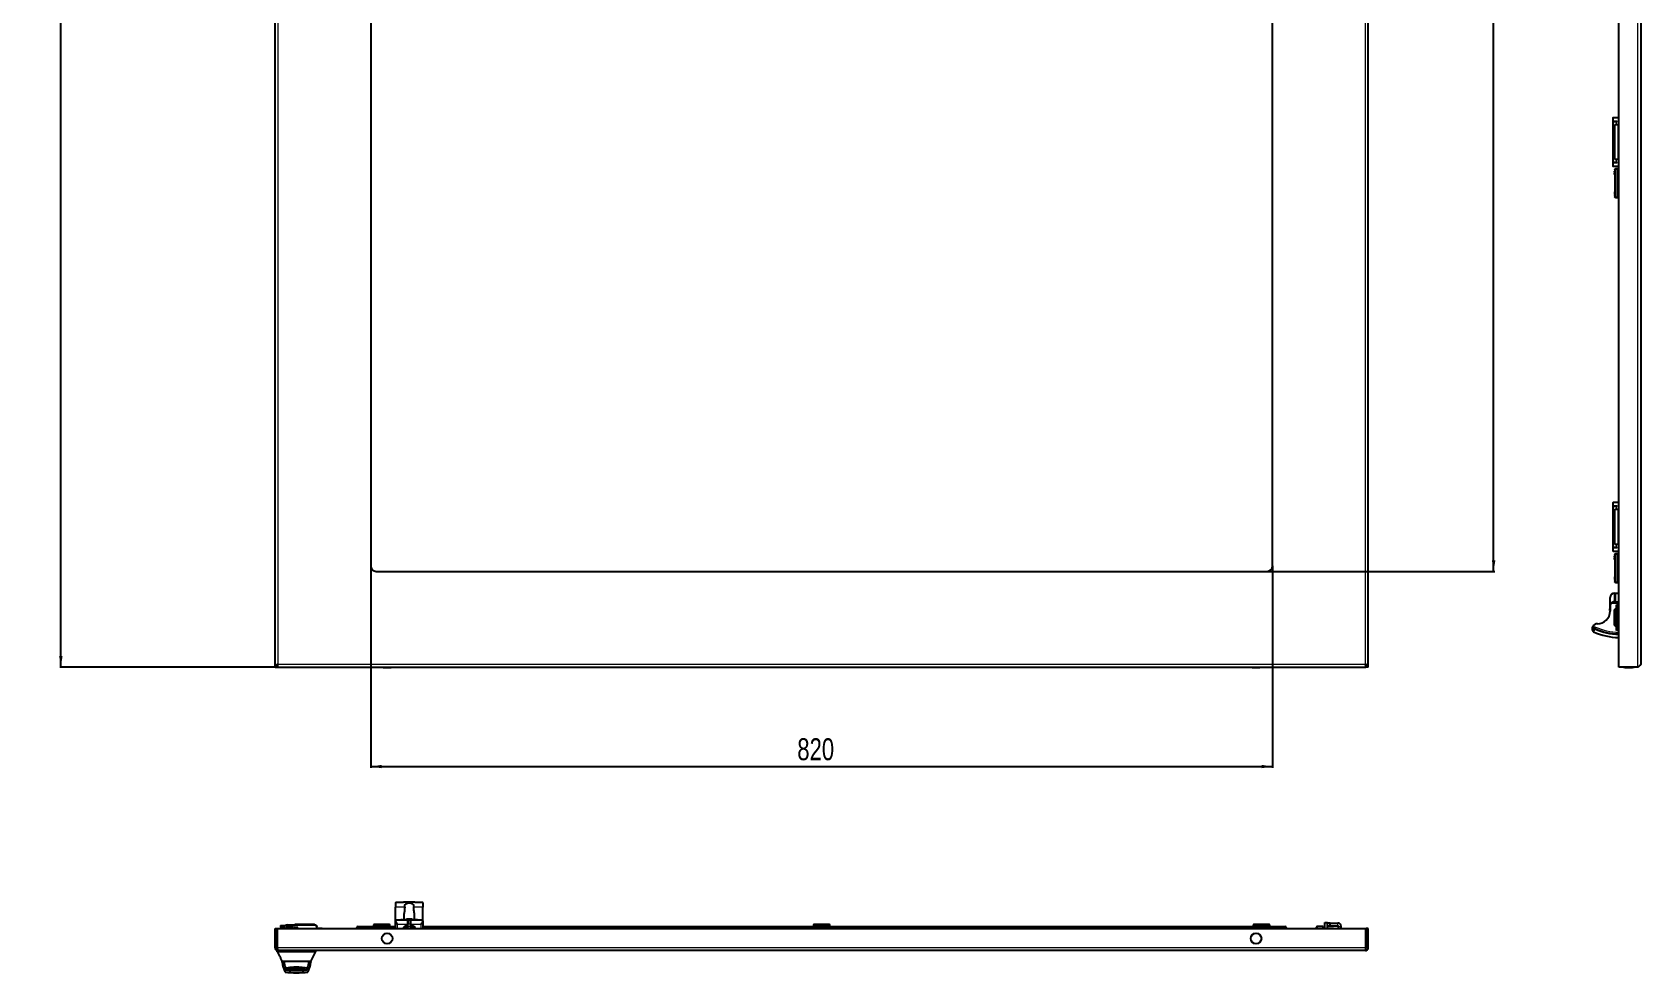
# Model space of a CAD drawing. Header units: millimetres. Extents: x -945 to 2005, y -832 to 978.
# Drawn here: x -945 to 517, y -832 to 24 of the extents above; entities that cross this region are included whole.
import ezdxf

# ---------------------------------------------------------------- set-up
doc = ezdxf.new("R2010")
doc.units = ezdxf.units.MM
doc.layers.add('FORMAT', color=7, linetype='Continuous')
doc.styles.add('SLDTEXTSTYLE0', font='TXT', dxfattribs={"width": 0.75})
doc.dimstyles.new('SLDDIMSTYLE0', dxfattribs={"dimtxt": 20, "dimasz": 10, "dimexe": 0, "dimexo": 0.0625, "dimgap": 5, "dimtad": 2, "dimdec": 1, "dimrnd": 1e-09, "dimzin": 12, "dimdsep": 46, "dimtxsty": 'SLDTEXTSTYLE0', "dimsah": 1, "dimcen": 0.09, "dimadec": 0, "dimazin": 3, "dimtfac": 1, "dimtofl": 0, "dimtmove": 0, "dimatfit": 3, "dimfxl": 0, "dimfrac": 2, "dimtolj": 1, "dimtzin": 12, "dimarcsym": 0})

# ---------------------------------------------------------------- blocks, each defined once
blk = doc.blocks.new('_D_1')
at = {"layer": 'FORMAT'}
for p, q in [((-724.6, 801.5), (-920.3, 801.5)), ((-919.3, -553.5), (-919.3, 801.5)), ((-724.6, -553.5), (-920.3, -553.5))]:
    blk.add_line(p, q, dxfattribs=at)
for points in [[(-919.3, 801.5), (-920.9, 791.5), (-917.8, 791.5)], [(-919.3, -553.5), (-917.8, -543.5), (-920.9, -543.5)]]:
    blk.add_solid(points, dxfattribs=at)
at = {"layer": 'FORMAT', "insert": (-945.1, 94.5), "char_height": 20, "attachment_point": 1, "rotation": 90, "style": 'SLDTEXTSTYLE0'}
blk.add_mtext('1355', dxfattribs=at)
blk = doc.blocks.new('_D_2')
at = {"layer": 'FORMAT'}
for p, q in [((-637.6, -461.5), (-637.6, -645)), ((182.4, -461.5), (182.4, -645)), ((-637.6, -644), (182.4, -644))]:
    blk.add_line(p, q, dxfattribs=at)
for points in [[(-637.6, -644), (-627.6, -645.5), (-627.6, -642.4)], [(182.4, -644), (172.4, -642.4), (172.4, -645.5)]]:
    blk.add_solid(points, dxfattribs=at)
at = {"layer": 'FORMAT', "insert": (-249.7, -618.2), "char_height": 20, "attachment_point": 1, "style": 'SLDTEXTSTYLE0'}
blk.add_mtext('820', dxfattribs=at)
blk = doc.blocks.new('_D_3')
at = {"layer": 'FORMAT'}
for p, q in [((177.4, 714.5), (384.4, 714.5)), ((383.4, -466.5), (383.4, 714.5)), ((177.4, -466.5), (384.4, -466.5))]:
    blk.add_line(p, q, dxfattribs=at)
for points in [[(383.4, 714.5), (381.9, 704.5), (385, 704.5)], [(383.4, -466.5), (385, -456.5), (381.9, -456.5)]]:
    blk.add_solid(points, dxfattribs=at)
at = {"layer": 'FORMAT', "insert": (357.6, 94.5), "char_height": 20, "attachment_point": 1, "rotation": 90, "style": 'SLDTEXTSTYLE0'}
blk.add_mtext('1181', dxfattribs=at)

msp = doc.modelspace()

# ---------------------------------------------------------------- linework, layer by layer
at = {"color": 7, "linetype": 'Continuous', "lineweight": 25}
for p, q in [((-724.58, -553.47), (-724.58, 801.53)), ((269.42, -553.47), (269.42, 801.53)), ((497.27, -553.47), (497.27, 801.53)), ((-637.58, 709.53), (-637.58, -461.47)), ((182.42, -461.47), (182.42, 709.53)), ((517.27, 45.03), (517.27, -550.87)), ((491.72, -54.47), (491.72, -56.47)), ((497.27, -53.97), (492.22, -53.97)), ((492.22, -56.97), (495.72, -56.97)), ((492.22, -56.97), (492.22, -57.27)), ((492.22, -94.67), (492.22, -57.27)), ((492.22, -57.27), (495.22, -57.27)), ((494.72, -56.97), (494.72, -57.27)), ((495.22, -57.27), (495.72, -57.27)), ((495.72, -57.27), (495.72, -56.97)), ((493.77, -59.97), (496.77, -59.97)), ((493.77, -91.97), (493.77, -59.97)), ((497.27, -59.97), (496.77, -59.97)), ((491.72, -95.47), (491.72, -97.47)), ((495.22, -94.67), (492.22, -94.67)), ((492.22, -94.67), (492.22, -94.97)), ((495.72, -94.97), (492.22, -94.97)), ((492.22, -97.97), (497.27, -97.97)), ((493.67, -100.97), (493.67, -125.97)), ((496.77, -91.97), (493.77, -91.97)), ((494.72, -94.67), (494.72, -94.97)), ((495.72, -94.67), (495.22, -94.67)), ((497.27, -100.47), (495.67, -100.47)), ((495.72, -94.97), (495.72, -94.67)), ((496.77, -91.97), (497.27, -91.97)), ((495.67, -126.47), (497.27, -126.47)), ((491.72, -404.47), (491.72, -406.47)), ((497.27, -403.97), (492.22, -403.97)), ((492.22, -406.97), (495.72, -406.97)), ((492.22, -406.97), (492.22, -407.27)), ((492.22, -444.67), (492.22, -407.27)), ((492.22, -407.27), (495.22, -407.27)), ((494.72, -406.97), (494.72, -407.27)), ((495.22, -407.27), (495.72, -407.27)), ((495.72, -407.27), (495.72, -406.97)), ((493.77, -409.97), (496.77, -409.97)), ((493.77, -441.97), (493.77, -409.97)), ((497.27, -409.97), (496.77, -409.97)), ((491.72, -445.47), (491.72, -447.47)), ((495.22, -444.67), (492.22, -444.67)), ((492.22, -444.67), (492.22, -444.97)), ((495.72, -444.97), (492.22, -444.97)), ((492.22, -447.97), (497.27, -447.97)), ((493.67, -450.97), (493.67, -475.97)), ((496.77, -441.97), (493.77, -441.97)), ((494.72, -444.67), (494.72, -444.97)), ((495.72, -444.67), (495.22, -444.67)), ((497.27, -450.47), (495.67, -450.47)), ((495.72, -444.97), (495.72, -444.67)), ((496.77, -441.97), (497.27, -441.97)), ((-632.58, -466.47), (177.42, -466.47)), ((495.67, -476.47), (497.27, -476.47)), ((489.27, -496.26), (489.27, -490.32)), ((489.27, -496.25), (489.27, -490.32)), ((489.27, -498.32), (489.27, -496.26)), ((493.27, -486.32), (493.27, -486.32)), ((493.27, -486.32), (493.3, -486.32)), ((493.27, -494.32), (497.27, -494.32)), ((493.3, -486.32), (494.26, -486.32)), ((494.26, -486.32), (497.27, -486.32)), ((495.27, -496.82), (497.27, -496.82)), ((495.27, -499.47), (495.27, -496.82)), ((489.16, -500.47), (489.17, -500.47)), ((489.17, -498.65), (489.27, -498.65)), ((489.17, -498.78), (489.27, -498.78)), ((489.17, -498.78), (489.17, -500.33)), ((489.17, -500.33), (489.27, -500.33)), ((489.17, -500.47), (489.27, -500.47)), ((489.17, -500.54), (489.27, -500.54)), ((489.17, -500.67), (489.27, -500.67)), ((489.17, -501.67), (489.17, -500.67)), ((489.17, -501.67), (489.27, -501.67)), ((489.17, -502.17), (489.17, -501.67)), ((489.17, -502.17), (489.27, -502.17)), ((489.27, -498.32), (489.27, -502.57)), ((493.77, -500.97), (493.27, -501.47)), ((493.27, -515.47), (493.27, -501.47)), ((495.27, -500.97), (493.77, -500.97)), ((493.77, -500.97), (493.77, -515.97)), ((495.27, -517.47), (495.27, -499.47)), ((496.27, -498.47), (497.27, -498.47)), ((475.54, -518.5), (473.38, -517.6)), ((493.27, -515.47), (493.77, -515.97)), ((493.77, -515.97), (495.27, -515.97)), ((495.27, -520.12), (495.27, -517.47)), ((497.27, -520.12), (495.27, -520.12)), ((497.27, -518.47), (496.27, -518.47)), ((-724.58, -553.47), (-722.58, -553.47)), ((-722.28, -553.47), (-722.28, -551.47)), ((-722.28, -553.47), (267.12, -553.47)), ((267.12, -551.47), (267.12, -553.47)), ((269.42, -553.47), (267.42, -553.47)), ((514.67, -553.47), (497.27, -553.47)), ((-615.08, -768.03), (-615.08, -771.86)), ((-615.08, -783.36), (-615.08, -771.86)), ((-608.06, -767.47), (-613.58, -767.47)), ((-607.17, -767.42), (-607.69, -767.42)), ((-597.98, -767.36), (-607.17, -767.36)), ((-597.46, -767.42), (-597.98, -767.41)), ((-591.58, -767.47), (-597.1, -767.47)), ((-590.08, -768.03), (-590.08, -771.86)), ((-590.08, -783.36), (-590.08, -771.86)), ((-719.58, -788.46), (-717.58, -788.46)), ((-719.58, -788.46), (-719.58, -789.36)), ((-717.58, -789.76), (-719.18, -789.76)), ((-718.99, -791.36), (-719.08, -789.76)), ((-717.58, -788.46), (-715.38, -788.46)), ((-716.37, -789.76), (-717.58, -789.76)), ((-713.58, -787.86), (-707.08, -787.86)), ((-708.58, -789.76), (-708.58, -791.26)), ((-688.58, -787.76), (-706.58, -787.76)), ((-686.58, -791.36), (-686.58, -789.76)), ((-649.08, -789.36), (-645.08, -789.36)), ((-645.08, -789.36), (-615.08, -789.36)), ((-645.08, -789.36), (-645.08, -790.36)), ((-634.58, -787.36), (-635.08, -787.86)), ((-635.08, -787.86), (-635.08, -789.36)), ((-620.08, -787.86), (-635.08, -787.86)), ((-634.58, -787.36), (-620.58, -787.36)), ((-620.08, -787.86), (-620.58, -787.36)), ((-620.08, -789.36), (-620.08, -787.86)), ((-615.08, -784.24), (-615.08, -783.36)), ((-615.08, -783.36), (-601.58, -783.36)), ((-615.08, -791.36), (-615.08, -784.24)), ((-610.2, -783.26), (-610.2, -783.36)), ((-610.06, -783.26), (-610.06, -783.36)), ((-609.94, -783.26), (-609.94, -783.36)), ((-609.13, -783.26), (-609.94, -783.26)), ((-609.13, -783.26), (-609.13, -783.36)), ((-608.98, -783.26), (-608.98, -783.36)), ((-608.86, -783.26), (-608.86, -783.36)), ((-608.52, -783.26), (-608.52, -783.36)), ((-608.34, -783.26), (-608.34, -783.36)), ((-607.81, -783.26), (-607.81, -783.36)), ((-607.43, -779.15), (-607.43, -781.74)), ((-607.33, -783.26), (-607.33, -783.36)), ((-607.16, -783.26), (-607.16, -783.36)), ((-606.7, -783.26), (-606.7, -783.36)), ((-606.56, -783.26), (-606.56, -783.36)), ((-606.44, -783.26), (-606.44, -783.36)), ((-606.13, -783.26), (-606.13, -783.36)), ((-604.85, -783.26), (-605.97, -783.26)), ((-604.85, -783.26), (-604.85, -783.36)), ((-604.71, -783.26), (-604.71, -783.36)), ((-604.52, -783.26), (-604.52, -783.36)), ((-604.51, -783.26), (-604.51, -783.36)), ((-603.92, -783.26), (-604.51, -783.26)), ((-603.92, -783.26), (-603.92, -783.36)), ((-603.65, -783.04), (-603.68, -782.81)), ((-603.61, -783.04), (-603.64, -782.74)), ((-603.62, -782.9), (-603.62, -782.81)), ((-603.02, -783.26), (-603.59, -783.26)), ((-603.58, -783.36), (-601.58, -783.36)), ((-603.58, -787.36), (-603.58, -783.36)), ((-603.58, -787.36), (-603.58, -787.4)), ((-603.02, -783.26), (-603.02, -783.36)), ((-603.01, -783.26), (-603.01, -783.36)), ((-603.01, -783.26), (-602.83, -783.26)), ((-602.83, -783.26), (-602.83, -783.26)), ((-602.83, -783.26), (-602.83, -783.36)), ((-602.81, -783.26), (-602.81, -783.36)), ((-602.8, -782.77), (-602.8, -782.74)), ((-602.66, -783.26), (-602.66, -783.36)), ((-601.86, -783.26), (-602.66, -783.26)), ((-601.86, -783.26), (-601.86, -783.36)), ((-601.72, -783.26), (-601.72, -783.36)), ((-601.6, -783.26), (-601.6, -783.36)), ((-601.58, -783.36), (-601.58, -787.36)), ((-601.58, -787.4), (-601.58, -787.36)), ((-601.53, -782.81), (-601.52, -782.74)), ((-601.5, -783.3), (-601.2, -783.29)), ((-601.17, -782.93), (-601.16, -782.81)), ((-601.17, -783.26), (-601.17, -783.36)), ((-601.08, -783.36), (-590.08, -783.36)), ((-601.05, -783.26), (-601.05, -783.36)), ((-600.68, -783.26), (-600.68, -783.36)), ((-600.42, -783.26), (-600.42, -783.36)), ((-600.3, -783.26), (-600.3, -783.36)), ((-600.16, -783.26), (-600.16, -783.36)), ((-600.04, -783.26), (-600.04, -783.36)), ((-599.61, -783.26), (-599.61, -783.36)), ((-599.58, -783.26), (-599.61, -783.26)), ((-599.57, -783.26), (-599.57, -783.36)), ((-599.54, -783.26), (-599.54, -783.36)), ((-599.37, -783.26), (-599.37, -783.36)), ((-599.02, -783.26), (-599.02, -783.36)), ((-598.53, -783.26), (-598.53, -783.36)), ((-598.34, -783.26), (-598.34, -783.36)), ((-597.99, -783.26), (-597.99, -783.36)), ((-597.84, -783.26), (-597.84, -783.36)), ((-596.78, -783.26), (-597.84, -783.26)), ((-597.73, -781.74), (-597.73, -779.15)), ((-596.78, -783.26), (-596.78, -783.36)), ((-596.47, -783.26), (-596.47, -783.36)), ((-596.3, -783.26), (-596.3, -783.36)), ((-595.93, -783.26), (-595.93, -783.36)), ((-595.17, -783.26), (-595.93, -783.26)), ((-595.17, -783.26), (-595.17, -783.36)), ((-590.08, -784.24), (-590.08, -783.36)), ((-590.08, -784.24), (-590.08, -791.36)), ((-590.08, -789.36), (189.92, -789.36)), ((-234.58, -787.36), (-235.08, -787.86)), ((-235.08, -787.86), (-235.08, -789.36)), ((-220.08, -787.86), (-235.08, -787.86)), ((-234.58, -787.36), (-220.58, -787.36)), ((-220.08, -787.86), (-220.58, -787.36)), ((-220.08, -789.36), (-220.08, -787.86)), ((165.42, -787.36), (164.92, -787.86)), ((164.92, -787.86), (164.92, -789.36)), ((179.92, -787.86), (164.92, -787.86)), ((165.42, -787.36), (179.42, -787.36)), ((179.92, -787.86), (179.42, -787.36)), ((179.92, -789.36), (179.92, -787.86)), ((189.92, -789.36), (193.92, -789.36)), ((189.92, -790.36), (189.92, -789.36)), ((228.37, -789.31), (222.97, -789.31)), ((228.37, -791.36), (228.37, -789.31)), ((229.87, -785.81), (232.37, -785.81)), ((229.87, -786.31), (229.87, -785.81)), ((229.87, -791.36), (229.87, -786.31)), ((232.37, -785.81), (232.37, -786.31)), ((232.37, -791.36), (232.37, -786.31)), ((232.87, -786.31), (232.37, -786.36)), ((234.87, -786.31), (232.87, -786.31)), ((232.87, -788.81), (234.87, -788.81)), ((234.87, -786.31), (241.87, -786.31)), ((234.87, -788.81), (234.87, -786.31)), ((234.87, -788.81), (241.87, -788.81)), ((242.37, -791.36), (242.37, -789.31)), ((244.87, -791.36), (244.87, -789.31)), ((-724.58, -791.36), (-722.58, -791.36)), ((-724.58, -808.76), (-724.58, -791.36)), ((-722.58, -808.76), (-722.58, -791.36)), ((-722.28, -808.76), (-722.28, -791.36)), ((-722.28, -791.36), (267.12, -791.36)), ((-716.58, -791.36), (-716.58, -790.86)), ((-714.58, -791.36), (-714.58, -790.86)), ((-713.58, -789.86), (-708.58, -789.86)), ((-703.98, -790.31), (-707.18, -790.31)), ((-707.18, -790.31), (-707.18, -791.26)), ((-707.18, -791.06), (-703.98, -791.06)), ((-703.98, -791.26), (-703.98, -790.31)), ((-682.18, -791.16), (-686.58, -791.16)), ((-650.08, -791.36), (-650.08, -790.36)), ((-645.08, -790.36), (-645.08, -791.36)), ((189.92, -791.36), (189.92, -790.36)), ((194.92, -790.36), (194.92, -791.36)), ((222.37, -791.36), (222.37, -789.91)), ((229.87, -791.31), (228.62, -791.31)), ((237.82, -791.31), (232.37, -791.31)), ((237.87, -791.36), (237.82, -791.31)), ((237.82, -791.36), (237.82, -791.31)), ((267.12, -808.76), (267.12, -791.36)), ((269.42, -791.36), (267.42, -791.36)), ((267.42, -808.76), (267.42, -791.36)), ((269.42, -808.76), (269.42, -791.36)), ((-724.58, -808.76), (-722.58, -808.76)), ((-722.58, -812.36), (-722.58, -811.36)), ((-721.98, -811.36), (-722.58, -811.36)), ((266.82, -811.36), (-721.98, -811.36)), ((-693.08, -812.36), (-717.08, -812.36)), ((-692.08, -821.36), (-687.55, -812.31)), ((-687.58, -812.36), (-687.58, -811.36)), ((269.42, -808.76), (267.42, -808.76)), ((-715.68, -821.36), (-718.08, -821.36)), ((-718.04, -821.36), (-718.04, -821.57)), ((-694.48, -821.36), (-715.68, -821.36)), ((-710.91, -828.35), (-699.31, -828.35)), ((-710.91, -828.35), (-710.76, -828.35)), ((-692.08, -821.36), (-694.48, -821.36)), ((-692.12, -821.57), (-692.12, -821.36))]:
    msp.add_line(p, q, dxfattribs=at)
at = {"color": 8, "linetype": 'Continuous', "lineweight": 18}
for p, q in [((266.82, -550.87), (266.82, 798.93)), ((514.67, -553.47), (514.67, 801.53)), ((-721.98, 45.06), (-721.98, -550.87)), ((495.22, -57.27), (495.22, -56.97)), ((495.22, -59.97), (495.22, -57.27)), ((496.77, -91.97), (496.77, -59.97)), ((495.22, -94.67), (495.22, -91.97)), ((495.22, -94.97), (495.22, -94.67)), ((495.67, -100.97), (497.27, -100.97)), ((495.67, -125.97), (495.67, -100.97)), ((497.27, -125.97), (495.67, -125.97)), ((495.22, -407.27), (495.22, -406.97)), ((495.22, -409.97), (495.22, -407.27)), ((496.77, -441.97), (496.77, -409.97)), ((495.22, -444.67), (495.22, -441.97)), ((495.22, -444.97), (495.22, -444.67)), ((495.67, -450.97), (497.27, -450.97)), ((495.67, -475.97), (495.67, -450.97)), ((497.27, -475.97), (495.67, -475.97)), ((489.27, -490.32), (489.27, -490.32)), ((497.27, -495.82), (490.15, -495.82)), ((493.27, -494.32), (493.27, -493.82)), ((493.27, -493.82), (493.3, -493.82)), ((493.3, -493.82), (493.3, -486.32)), ((493.3, -494.32), (493.3, -493.82)), ((493.3, -493.82), (494.26, -493.82)), ((494.26, -486.32), (494.26, -493.82)), ((494.26, -493.82), (497.27, -493.82)), ((495.27, -499.47), (496.27, -499.47)), ((496.27, -498.47), (496.27, -499.47)), ((496.27, -499.47), (496.27, -517.47)), ((497.27, -499.47), (496.27, -499.47)), ((473.94, -516.21), (476.14, -517.12)), ((495.27, -517.47), (496.27, -517.47)), ((496.27, -517.47), (497.27, -517.47)), ((496.27, -518.47), (496.27, -517.47)), ((-721.98, -550.87), (266.82, -550.87)), ((-627.44, -553.59), (-617.72, -553.59)), ((-627.33, -553.72), (-617.83, -553.72)), ((162.56, -553.59), (167.42, -553.59)), ((162.67, -553.72), (167.42, -553.72)), ((167.42, -553.59), (172.28, -553.59)), ((167.42, -553.72), (172.17, -553.72)), ((501.41, -553.59), (511.13, -553.59)), ((501.52, -553.72), (511.02, -553.72)), ((-606.67, -771.86), (-615.08, -771.86)), ((-590.08, -771.86), (-598.49, -771.86)), ((-719.58, -789.36), (-717.58, -789.36)), ((-718.08, -789.76), (-717.98, -791.36)), ((-717.58, -788.46), (-717.58, -789.36)), ((-717.58, -789.76), (-717.58, -789.36)), ((-717.58, -789.36), (-716.18, -789.36)), ((-713.58, -789.86), (-713.58, -787.86)), ((-708.08, -791.36), (-708.08, -789.76)), ((-706.58, -788.26), (-688.58, -788.26)), ((-687.08, -789.76), (-687.08, -791.36)), ((-649.08, -790.36), (-649.08, -789.36)), ((-613.58, -787.36), (-604.08, -787.36)), ((-613.58, -787.36), (-613.58, -791.36)), ((-605.97, -783.26), (-605.97, -783.36)), ((-604.44, -787.88), (-604.3, -788.36)), ((-604.08, -787.36), (-604.08, -783.36)), ((-604.08, -787.36), (-603.58, -787.36)), ((-604.08, -787.4), (-604.08, -787.36)), ((-604.08, -787.4), (-603.58, -787.4)), ((-601.58, -787.36), (-603.58, -787.36)), ((-601.58, -787.36), (-601.08, -787.36)), ((-601.58, -787.4), (-601.08, -787.4)), ((-601.08, -783.36), (-601.08, -787.36)), ((-601.08, -787.36), (-601.08, -787.4)), ((-601.08, -787.36), (-591.58, -787.36)), ((-600.86, -788.36), (-600.72, -787.88)), ((-591.58, -791.36), (-591.58, -787.36)), ((193.92, -789.36), (193.92, -790.36)), ((222.97, -789.31), (222.97, -791.36)), ((232.37, -786.31), (229.87, -786.31)), ((241.87, -788.81), (241.87, -786.31)), ((242.37, -789.31), (244.87, -789.31)), ((-714.58, -790.86), (-716.58, -790.86)), ((-682.18, -791.36), (-682.18, -791.16)), ((-649.08, -790.36), (-650.08, -790.36)), ((-645.08, -790.36), (-649.08, -790.36)), ((-649.08, -790.36), (-649.08, -791.36)), ((193.92, -790.36), (189.92, -790.36)), ((193.92, -791.36), (193.92, -790.36)), ((194.92, -790.36), (193.92, -790.36)), ((228.62, -791.31), (228.62, -791.36)), ((267.12, -808.76), (-722.28, -808.76)), ((-717.08, -812.36), (-717.08, -811.36)), ((-693.08, -812.36), (-693.08, -811.36))]:
    msp.add_line(p, q, dxfattribs=at)
at = {"color": 7, "linetype": 'Continuous', "lineweight": 25, "flags": 128}
for points in [[(267.42, -797.86), (267.28, -797.61), (267.12, -797.35)], [(267.12, -806.38), (267.28, -806.11), (267.42, -805.86)], [(-714.2, -828.8), (-714.56, -827.9), (-714.66, -827.63)], [(-695.39, -827.31), (-695.6, -827.9), (-695.96, -828.8)]]:
    msp.add_lwpolyline(points, dxfattribs=at)
at = {"color": 8, "linetype": 'Continuous', "lineweight": 18, "flags": 128}
for points in [[(267.12, -797.94), (267.41, -798.53), (267.42, -798.55)], [(267.42, -805.18), (267.41, -805.2), (267.12, -805.79)]]:
    msp.add_lwpolyline(points, dxfattribs=at)
at = {"color": 7, "linetype": 'Continuous', "lineweight": 25}
for centre in [(-622.58, -800.36), (-622.58, -800.36), (167.42, -800.36), (167.42, -800.36)]:
    msp.add_circle(centre, 4.86, dxfattribs=at)
at = {"color": 8, "linetype": 'Continuous', "lineweight": 18}
for centre in [(-622.58, -800.36), (167.42, -800.36)]:
    msp.add_circle(centre, 4.75, dxfattribs=at)
at = {"color": 7, "linetype": 'Continuous', "lineweight": 25}
for centre, radius, start, end in [((492.22, -54.47), 0.5, 90, 180), ((492.22, -56.47), 0.5, 180, 270), ((492.22, -95.47), 0.5, 90, 180), ((492.22, -97.47), 0.5, 180, 270), ((492.22, -404.47), 0.5, 90, 180), ((492.22, -406.47), 0.5, 180, 270), ((492.22, -445.47), 0.5, 90, 180), ((492.22, -447.47), 0.5, 180, 270), ((-632.58, -461.47), 5, 180, 270), ((177.42, -461.47), 5, 270, 0), ((493.27, -490.32), 4, 90, 180), ((493.27, -490.32), 4, 90, 180), ((493.27, -498.32), 4, 141.31781, 180), ((477.77, -502.57), 11.5, 270, 0), ((496.27, -499.47), 1, 90, 180), ((477.77, -518.57), 4.5, 90, 148.43185), ((498.27, -468.42), 58.2, 245.70354, 269.01549), ((498.27, -468.42), 55, 245.58594, 268.9582), ((496.27, -517.47), 1, 180, 270), ((-601.67, -553.53), 25.77, 179.86102, 180.13898), ((-627.32, -553.59), 0.126, 180, 263.97442), ((-622.58, -508.72), 45.25, 263.97442, 269.9984), ((-622.58, -508.72), 45.25, 270.0016, 276.02558), ((-617.84, -553.59), 0.126, 276.02558, 0), ((-643.48, -553.53), 25.77, 359.86102, 0.13898), ((188.33, -553.53), 25.77, 179.86102, 180.13898), ((162.68, -553.59), 0.126, 180, 263.97442), ((167.42, -508.72), 45.25, 263.97442, 269.9984), ((167.42, -508.72), 45.25, 270.0016, 276.02558), ((172.16, -553.59), 0.126, 276.02558, 0), ((146.52, -553.53), 25.77, 359.86102, 0.13898), ((527.18, -553.53), 25.77, 179.86102, 180.13898), ((501.54, -553.59), 0.126, 180, 263.97442), ((506.27, -508.72), 45.25, 263.97442, 269.9984), ((506.27, -508.72), 45.25, 270.0016, 276.02558), ((511.01, -553.59), 0.126, 276.02558, 0), ((485.37, -553.53), 25.77, 359.86102, 0.13898), ((-719.18, -789.36), 0.4, 180, 270), ((-713.58, -790.86), 3, 90, 180), ((-649.08, -790.36), 1, 90, 180), ((-602.58, -794.36), 6.25, 106.01339, 151.3146), ((-602.58, -794.36), 4.85, 90, 141.78919), ((-602.58, -790.66), 8, 98.41771, 108.44436), ((-602.55, -787), 4.34, 104.99458, 114.66368), ((-603.89, -788.57), 5.54, 85.14071, 94.85929), ((-604.58, -787.4), 1, 286.01339, 0), ((-603.54, -782.83), 0.133, 135.20997, 169.83797), ((-602.52, -790.76), 8.03, 91.99978, 97.83609), ((-602.17, -784.41), 1.85, 119.67191, 132.73716), ((-602.1, -789.23), 6.5, 92.24647, 98.7173), ((-603.05, -789.19), 6.45, 85.77538, 87.76397), ((-602.58, -794.36), 4.85, 38.21081, 90), ((-602.64, -790.76), 8.03, 82.16391, 88.00022), ((-600.58, -787.4), 1, 180, 253.98661), ((-602.73, -787.08), 4.43, 65.15746, 74.45727), ((-601.65, -784.37), 1.64, 72.5824, 85.536), ((-602.58, -790.66), 8, 70.1778, 81.58229), ((-602.57, -789.7), 7.03, 70.80686, 78.43412), ((-600.56, -785.39), 2.36, 82.549, 97.451), ((-602.58, -794.36), 6.25, 28.6854, 73.98661), ((193.92, -790.36), 1, 0, 90), ((222.97, -789.91), 0.6, 90, 180), ((232.87, -789.31), 0.5, 90, 180), ((241.87, -789.31), 3, 0, 90), ((241.87, -789.31), 0.5, 0, 90), ((-713.58, -790.86), 1, 90, 180), ((-682.18, -791.76), 0.6, 41.81031, 90), ((228.62, -791.06), 0.25, 180, 270), ((259.92, -801.86), 7.5, 343.7398, 16.2602), ((-726.02, -821.57), 7.98, 358.26695, 359.99994), ((-691.19, -819.01), 27, 185.96099, 206.16954), ((-705.08, -821.36), 11.4, 180, 210.87421), ((-705.08, -749.57), 82, 262.75342, 277.24658), ((-713.74, -828.6), 0.5, 203.04365, 263.74905), ((-705.08, -749.57), 80, 263.74905, 276.25095), ((-696.42, -828.6), 0.5, 276.25095, 336.95635), ((-705.08, -821.36), 11.4, 329.05608, 0), ((-718.97, -819.01), 27, 333.83046, 354.03918), ((-684.14, -821.57), 7.98, 180, 181.7325)]:
    msp.add_arc(centre, radius, start, end, dxfattribs=at)
at = {"color": 8, "linetype": 'Continuous', "lineweight": 18}
for centre, radius, start, end in [((493.27, -498.32), 4.5, 90, 152.71955), ((493.77, -493.83), 0.491, 271.15589, 1.11103), ((498.27, -468.42), 55.65, 245.60841, 268.97035), ((498.27, -468.42), 53.5, 245.55903, 268.92899), ((-602.58, -794.36), 6.75, 106.01339, 153.6122), ((-604.58, -787.4), 0.5, 286.01339, 0), ((-600.58, -787.4), 0.5, 180, 253.98661), ((-602.58, -794.36), 6.75, 26.3878, 73.98661)]:
    msp.add_arc(centre, radius, start, end, dxfattribs=at)
at = {"color": 7, "linetype": 'Continuous', "lineweight": 25}
for points in [[(493.67, -100.97), (493.68, -100.9), (493.69, -100.77), (493.81, -100.61), (493.98, -100.49), (494.11, -100.47), (494.17, -100.47)], [(495.67, -100.47), (495.48, -100.47), (495.08, -100.47), (494.59, -100.47), (494.24, -100.47), (494.19, -100.47), (494.17, -100.47)], [(494.17, -126.47), (494.11, -126.46), (493.98, -126.44), (493.81, -126.33), (493.69, -126.16), (493.68, -126.03), (493.67, -125.97)], [(494.17, -126.47), (494.19, -126.47), (494.24, -126.47), (494.59, -126.47), (495.08, -126.47), (495.48, -126.47), (495.67, -126.47)], [(493.67, -450.97), (493.68, -450.9), (493.69, -450.77), (493.81, -450.61), (493.98, -450.49), (494.11, -450.47), (494.17, -450.47)], [(495.67, -450.47), (495.48, -450.47), (495.08, -450.47), (494.59, -450.47), (494.24, -450.47), (494.19, -450.47), (494.17, -450.47)], [(494.17, -476.47), (494.11, -476.46), (493.98, -476.44), (493.81, -476.33), (493.69, -476.16), (493.68, -476.03), (493.67, -475.97)], [(494.17, -476.47), (494.19, -476.47), (494.24, -476.47), (494.59, -476.47), (495.08, -476.47), (495.48, -476.47), (495.67, -476.47)], [(-708.58, -789.76), (-708.55, -789.5), (-708.49, -788.98), (-708.03, -788.32), (-707.37, -787.85), (-706.84, -787.79), (-706.58, -787.76)], [(-688.58, -787.76), (-688.32, -787.79), (-687.79, -787.85), (-687.13, -788.32), (-686.67, -788.98), (-686.61, -789.5), (-686.58, -789.76)]]:
    msp.add_open_spline(points, degree=3, dxfattribs=at)
at = {"color": 8, "linetype": 'Continuous', "lineweight": 18}
for points in [[(495.67, -100.97), (495.41, -100.97), (494.89, -100.97), (494.23, -100.97), (493.76, -100.97), (493.7, -100.97), (493.67, -100.97)], [(495.67, -100.47), (495.67, -100.47), (495.67, -100.49), (495.67, -100.61), (495.67, -100.77), (495.67, -100.9), (495.67, -100.97)], [(493.67, -125.97), (493.7, -125.97), (493.76, -125.97), (494.23, -125.97), (494.89, -125.97), (495.41, -125.97), (495.67, -125.97)], [(495.67, -125.97), (495.67, -126.03), (495.67, -126.16), (495.67, -126.33), (495.67, -126.44), (495.67, -126.46), (495.67, -126.47)], [(495.67, -450.97), (495.41, -450.97), (494.89, -450.97), (494.23, -450.97), (493.76, -450.97), (493.7, -450.97), (493.67, -450.97)], [(495.67, -450.47), (495.67, -450.47), (495.67, -450.49), (495.67, -450.61), (495.67, -450.77), (495.67, -450.9), (495.67, -450.97)], [(493.67, -475.97), (493.7, -475.97), (493.76, -475.97), (494.23, -475.97), (494.89, -475.97), (495.41, -475.97), (495.67, -475.97)], [(495.67, -475.97), (495.67, -476.03), (495.67, -476.16), (495.67, -476.33), (495.67, -476.44), (495.67, -476.46), (495.67, -476.47)], [(-708.08, -789.76), (-708.15, -789.76), (-708.28, -789.76), (-708.44, -789.76), (-708.56, -789.76), (-708.57, -789.76), (-708.58, -789.76)], [(-708.08, -789.76), (-708.06, -789.57), (-708.01, -789.17), (-707.67, -788.68), (-707.17, -788.33), (-706.78, -788.29), (-706.58, -788.26)], [(-706.58, -787.76), (-706.58, -787.77), (-706.58, -787.79), (-706.58, -787.9), (-706.58, -788.07), (-706.58, -788.2), (-706.58, -788.26)], [(-688.58, -788.26), (-688.58, -788.2), (-688.58, -788.07), (-688.58, -787.9), (-688.58, -787.79), (-688.58, -787.77), (-688.58, -787.76)], [(-688.58, -788.26), (-688.38, -788.29), (-687.99, -788.33), (-687.49, -788.68), (-687.15, -789.17), (-687.1, -789.57), (-687.08, -789.76)], [(-687.08, -789.76), (-687.01, -789.76), (-686.88, -789.76), (-686.72, -789.76), (-686.6, -789.76), (-686.59, -789.76), (-686.58, -789.76)]]:
    msp.add_open_spline(points, degree=3, dxfattribs=at)
at = {"color": 7, "linetype": 'Continuous', "lineweight": 25}
for points, knots in [([(493.37, -102.96), (493.37, -102.91), (493.37, -102.83), (493.37, -102.74), (493.37, -102.65), (493.37, -102.52), (493.37, -102.49), (493.37, -102.47)], [0, 0, 0, 0, 0.12469266, 0.18718223, 0.24977336, 0.50003944, 1, 1, 1, 1]), ([(493.37, -103.17), (493.37, -103.17), (493.37, -103.17), (493.37, -103.16), (493.37, -103.15), (493.37, -103.12), (493.37, -103.08), (493.37, -103.04), (493.37, -103), (493.37, -102.98), (493.37, -102.96)], [0, 0, 0, 0, 0.1288253, 0.1801694, 0.2433966, 0.3698599, 0.4998642, 0.7496495, 0.8434763, 1, 1, 1, 1]), ([(493.37, -104.68), (493.37, -104.6), (493.37, -104.45), (493.37, -104.23), (493.37, -104.05), (493.37, -103.88), (493.37, -103.78), (493.37, -103.77), (493.37, -103.76)], [0, 0, 0, 0, 0.1250486, 0.2498861, 0.3708558, 0.4998199, 0.7496086, 1, 1, 1, 1]), ([(493.37, -105.53), (493.37, -105.52), (493.37, -105.51), (493.37, -105.42), (493.37, -105.33), (493.37, -105.2), (493.37, -104.99), (493.37, -104.8), (493.37, -104.68)], [0, 0, 0, 0, 0.25007, 0.3791813, 0.5004993, 0.6241696, 0.7508424, 1, 1, 1, 1]), ([(493.37, -121.41), (493.37, -121.42), (493.37, -121.43), (493.37, -121.51), (493.37, -121.61), (493.37, -121.74), (493.37, -121.95), (493.37, -122.13), (493.37, -122.25)], [0, 0, 0, 0, 0.2500695, 0.3795588, 0.5004992, 0.6245563, 0.7508428, 1, 1, 1, 1]), ([(493.37, -122.25), (493.37, -122.29), (493.37, -122.37), (493.37, -122.52), (493.37, -122.71), (493.37, -122.88), (493.37, -123.05), (493.37, -123.16), (493.37, -123.17), (493.37, -123.17)], [0, 0, 0, 0, 0.0626366, 0.1252782, 0.2500723, 0.3748405, 0.4999941, 0.7496958, 1, 1, 1, 1]), ([(493.37, -123.76), (493.37, -123.76), (493.37, -123.76), (493.37, -123.78), (493.37, -123.79), (493.37, -123.81), (493.37, -123.87), (493.37, -123.93), (493.37, -123.97)], [0, 0, 0, 0, 0.1310705, 0.1824367, 0.2437962, 0.3713877, 0.5004416, 1, 1, 1, 1]), ([(493.37, -123.97), (493.37, -124), (493.37, -124.05), (493.37, -124.13), (493.37, -124.2), (493.37, -124.29), (493.37, -124.42), (493.37, -124.45), (493.37, -124.47)], [0, 0, 0, 0, 0.0626863, 0.1251726, 0.1876279, 0.2501847, 0.5003136, 1, 1, 1, 1]), ([(493.37, -452.96), (493.37, -452.91), (493.37, -452.83), (493.37, -452.74), (493.37, -452.65), (493.37, -452.52), (493.37, -452.49), (493.37, -452.47)], [0, 0, 0, 0, 0.1246927, 0.1871822, 0.2497734, 0.5000394, 1, 1, 1, 1]), ([(493.37, -453.17), (493.37, -453.17), (493.37, -453.17), (493.37, -453.16), (493.37, -453.15), (493.37, -453.12), (493.37, -453.08), (493.37, -453.04), (493.37, -453), (493.37, -452.98), (493.37, -452.96)], [0, 0, 0, 0, 0.1288253, 0.1801694, 0.2433966, 0.3698599, 0.4998642, 0.7496495, 0.8434763, 1, 1, 1, 1]), ([(493.37, -454.68), (493.37, -454.6), (493.37, -454.45), (493.37, -454.23), (493.37, -454.05), (493.37, -453.88), (493.37, -453.78), (493.37, -453.77), (493.37, -453.76)], [0, 0, 0, 0, 0.12504855, 0.2498861, 0.37085579, 0.49981991, 0.74960864, 1, 1, 1, 1]), ([(493.37, -455.53), (493.37, -455.52), (493.37, -455.51), (493.37, -455.42), (493.37, -455.33), (493.37, -455.2), (493.37, -454.99), (493.37, -454.8), (493.37, -454.68)], [0, 0, 0, 0, 0.25007, 0.3791813, 0.5004993, 0.6241696, 0.7508424, 1, 1, 1, 1]), ([(493.37, -471.41), (493.37, -471.42), (493.37, -471.43), (493.37, -471.51), (493.37, -471.61), (493.37, -471.74), (493.37, -471.95), (493.37, -472.13), (493.37, -472.25)], [0, 0, 0, 0, 0.2500695, 0.3795588, 0.5004992, 0.6245563, 0.7508428, 1, 1, 1, 1]), ([(493.37, -472.25), (493.37, -472.29), (493.37, -472.37), (493.37, -472.52), (493.37, -472.71), (493.37, -472.88), (493.37, -473.05), (493.37, -473.16), (493.37, -473.17), (493.37, -473.17)], [0, 0, 0, 0, 0.06263661, 0.12527825, 0.25007232, 0.37484052, 0.49999408, 0.74969583, 1, 1, 1, 1]), ([(493.37, -473.76), (493.37, -473.76), (493.37, -473.76), (493.37, -473.78), (493.37, -473.79), (493.37, -473.81), (493.37, -473.87), (493.37, -473.93), (493.37, -473.97)], [0, 0, 0, 0, 0.1310705, 0.1824367, 0.2437962, 0.3713877, 0.5004416, 1, 1, 1, 1]), ([(493.37, -473.97), (493.37, -474), (493.37, -474.05), (493.37, -474.13), (493.37, -474.2), (493.37, -474.29), (493.37, -474.42), (493.37, -474.45), (493.37, -474.47)], [0, 0, 0, 0, 0.0626863, 0.1251726, 0.1876279, 0.2501847, 0.5003136, 1, 1, 1, 1]), ([(489.27, -498.25), (489.27, -498.25), (489.27, -498.24), (489.27, -498.24), (489.27, -498.22), (489.27, -498.14), (489.27, -497.81), (489.27, -497.18), (489.27, -496.58), (489.27, -496.25)], [0, 0, 0, 0, 0.0016702, 0.0038887, 0.0095313, 0.0343611, 0.1327508, 0.5262135, 1, 1, 1, 1]), ([(490.15, -495.82), (490.32, -495.63), (490.75, -495.16), (491.69, -494.58), (492.58, -494.34), (493.16, -494.32), (493.27, -494.32), (493.27, -494.32)], [0, 0, 0, 0, 0.1941403, 0.4852754, 0.8987792, 0.9967692, 1, 1, 1, 1]), ([(489.17, -498.65), (489.17, -498.65), (489.17, -498.65), (489.17, -498.68), (489.17, -498.73), (489.17, -498.76), (489.17, -498.78)], [0, 0, 0, 0, 0.2808356, 0.55925, 0.7791823, 1, 1, 1, 1]), ([(489.17, -500.33), (489.17, -500.35), (489.17, -500.39), (489.17, -500.44), (489.17, -500.46), (489.17, -500.47), (489.17, -500.47)], [0, 0, 0, 0, 0.2809531, 0.5593907, 0.7790729, 1, 1, 1, 1]), ([(489.17, -500.4), (489.17, -500.42), (489.17, -500.47), (489.17, -500.53), (489.17, -500.54), (489.17, -500.54)], [0, 0, 0, 0, 0.280801, 0.5596212, 1, 1, 1, 1]), ([(474.32, -521.45), (474.29, -521.43), (474.21, -521.33), (473.75, -520.69), (473.23, -519.49), (473.3, -518.33), (473.33, -517.84)], [0, 0, 0, 0, 0.1016514, 0.3451277, 0.7290479, 1, 1, 1, 1]), ([(473.38, -517.6), (473.37, -517.66), (473.35, -517.73), (473.33, -517.82), (473.33, -517.84)], [0, 0, 0, 0, 0.7894027, 1, 1, 1, 1]), ([(475.29, -519.1), (475.29, -519.1), (475.29, -519.09), (475.29, -519.08), (475.27, -519.05), (475.16, -518.95), (474.66, -518.63), (474.02, -518.25), (473.48, -517.93), (473.33, -517.84)], [0, 0, 0, 0, 0.0037482, 0.0086979, 0.0182752, 0.0547407, 0.1991768, 0.7745776, 1, 1, 1, 1]), ([(473.38, -517.6), (473.38, -517.59), (473.39, -517.56), (473.45, -517.31), (473.57, -516.95), (473.74, -516.56), (473.88, -516.31), (473.94, -516.21)], [0, 0, 0, 0, 0.21290028, 0.4257071, 0.64061263, 0.8533821, 1, 1, 1, 1]), ([(474.32, -521.45), (474.33, -521.41), (474.37, -521.31), (474.61, -520.75), (474.94, -519.95), (475.2, -519.33), (475.29, -519.1)], [0, 0, 0, 0, 0.2373508, 0.52995424, 0.83033059, 1, 1, 1, 1]), ([(475.54, -518.5), (475.55, -518.48), (475.56, -518.45), (475.66, -518.22), (475.81, -517.87), (475.98, -517.49), (476.09, -517.24), (476.13, -517.14), (476.14, -517.12)], [0, 0, 0, 0, 0.2146349, 0.4292693, 0.6439174, 0.8585946, 0.982146, 1, 1, 1, 1]), ([(-721.98, -550.87), (-722.32, -551.08), (-722.66, -551.3), (-723.29, -551.73), (-723.58, -551.95), (-724.06, -552.38), (-724.25, -552.6), (-724.51, -553.03), (-724.58, -553.25), (-724.58, -553.47)], [0, 0, 0, 0, 0.25, 0.25, 0.5, 0.5, 0.75, 0.75, 1, 1, 1, 1]), ([(-721.98, -550.87), (-722.14, -551.3), (-722.29, -551.73), (-722.52, -552.6), (-722.58, -553.03), (-722.58, -553.47)], [0, 0, 0, 0, 0.5, 0.5, 1, 1, 1, 1]), ([(-722.28, -553.47), (-722.25, -553.47), (-722.23, -553.4), (-722.18, -553.14), (-722.15, -552.95), (-722.1, -552.47), (-722.08, -552.18), (-722.03, -551.55), (-722, -551.21), (-721.98, -550.87)], [0, 0, 0, 0, 0.25, 0.25, 0.5, 0.5, 0.75, 0.75, 1, 1, 1, 1]), ([(-722.28, -551.47), (-722.23, -551.47), (-722.18, -551.4), (-722.08, -551.18), (-722.03, -551.02), (-721.98, -550.87)], [0, 0, 0, 0, 0.5, 0.5, 1, 1, 1, 1]), ([(269.42, -553.47), (269.42, -553.25), (269.35, -553.03), (269.09, -552.6), (268.9, -552.38), (268.42, -551.95), (268.13, -551.73), (267.5, -551.3), (267.16, -551.08), (266.82, -550.87)], [0, 0, 0, 0, 0.25, 0.25, 0.5, 0.5, 0.75, 0.75, 1, 1, 1, 1]), ([(267.42, -553.47), (267.42, -553.03), (267.36, -552.6), (267.13, -551.73), (266.98, -551.3), (266.82, -550.87)], [0, 0, 0, 0, 0.5, 0.5, 1, 1, 1, 1]), ([(266.82, -550.87), (266.85, -551.21), (266.87, -551.55), (266.92, -552.18), (266.95, -552.47), (267, -552.95), (267.02, -553.14), (267.07, -553.4), (267.1, -553.47), (267.12, -553.47)], [0, 0, 0, 0, 0.25, 0.25, 0.5, 0.5, 0.75, 0.75, 1, 1, 1, 1]), ([(266.82, -550.87), (266.87, -551.02), (266.92, -551.18), (267.02, -551.4), (267.07, -551.47), (267.12, -551.47)], [0, 0, 0, 0, 0.5, 0.5, 1, 1, 1, 1]), ([(517.27, -550.87), (517.27, -551.08), (517.2, -551.3), (516.94, -551.73), (516.75, -551.95), (516.27, -552.38), (515.98, -552.6), (515.35, -553.03), (515.01, -553.25), (514.67, -553.47)], [0, 0, 0, 0, 0.25, 0.25, 0.5, 0.5, 0.75, 0.75, 1, 1, 1, 1]), ([(-613.58, -767.47), (-613.75, -767.47), (-614.08, -767.48), (-614.53, -767.54), (-614.87, -767.66), (-615.05, -767.83), (-615.07, -767.97), (-615.08, -768.03)], [0, 0, 0, 0, 0.21290028, 0.4257071, 0.64061263, 0.8533821, 1, 1, 1, 1]), ([(-608.06, -767.47), (-607.96, -767.46), (-607.83, -767.44), (-607.72, -767.43), (-607.69, -767.42)], [0, 0, 0, 0, 0.7894027, 1, 1, 1, 1]), ([(-606.67, -771.86), (-606.72, -772.86), (-606.83, -775.01), (-607.35, -777.45), (-607.41, -778.75), (-607.43, -779.15)], [0, 0, 0, 0, 0.3788234, 0.8122279, 1, 1, 1, 1]), ([(-606.67, -771.86), (-606.65, -771.45), (-606.61, -770.62), (-606.25, -769.53), (-605.6, -768.72), (-604.67, -768.23), (-603.52, -767.99), (-602.2, -767.94), (-600.85, -768.11), (-599.72, -768.58), (-598.99, -769.38), (-598.61, -770.41), (-598.49, -771.28), (-598.49, -771.77), (-598.49, -771.86)], [0, 0, 0, 0, 0.0885051, 0.1771377, 0.2628581, 0.3446937, 0.4304853, 0.5251934, 0.6256454, 0.7239113, 0.8124944, 0.894483, 0.9789968, 1, 1, 1, 1]), ([(-597.73, -779.15), (-597.81, -778.24), (-597.99, -776.38), (-598.45, -773.79), (-598.48, -772.25), (-598.49, -771.86)], [0, 0, 0, 0, 0.4176682, 0.852903, 1, 1, 1, 1]), ([(-597.46, -767.42), (-597.45, -767.43), (-597.34, -767.44), (-597.21, -767.46), (-597.1, -767.47)], [0, 0, 0, 0, 0.1619735, 1, 1, 1, 1]), ([(-590.08, -768.03), (-590.09, -767.95), (-590.12, -767.79), (-590.36, -767.63), (-590.72, -767.52), (-591.15, -767.48), (-591.45, -767.47), (-591.58, -767.47)], [0, 0, 0, 0, 0.2056827, 0.4113459, 0.6186494, 0.8323389, 1, 1, 1, 1]), ([(-704.2, -787.46), (-704.2, -787.46), (-704.2, -787.46), (-704.13, -787.46), (-704, -787.46), (-703.67, -787.46), (-703.35, -787.46), (-703.13, -787.46)], [0, 0, 0, 0, 0.1246927, 0.1871822, 0.2497734, 0.5000394, 1, 1, 1, 1]), ([(-703.13, -787.46), (-702.99, -787.46), (-702.76, -787.46), (-702.48, -787.46), (-702.29, -787.46), (-702.15, -787.46), (-702.04, -787.46), (-702.03, -787.46), (-702.02, -787.46)], [0, 0, 0, 0, 0.2500888, 0.3824952, 0.5002586, 0.6221632, 0.7501335, 1, 1, 1, 1]), ([(-615.08, -784.24), (-615.06, -784.41), (-615, -784.84), (-614.53, -785.78), (-614, -786.68), (-613.65, -787.25), (-613.58, -787.36), (-613.58, -787.36)], [0, 0, 0, 0, 0.1941403, 0.4852754, 0.8987792, 0.9967692, 1, 1, 1, 1]), ([(-610.06, -783.26), (-610.08, -783.26), (-610.12, -783.26), (-610.18, -783.26), (-610.2, -783.26), (-610.2, -783.26), (-610.2, -783.26)], [0, 0, 0, 0, 0.2808356, 0.55925, 0.7791823, 1, 1, 1, 1]), ([(-609.94, -783.26), (-609.94, -783.26), (-609.94, -783.26), (-609.97, -783.26), (-610.01, -783.26), (-610.04, -783.26), (-610.06, -783.26)], [0, 0, 0, 0, 0.2808879, 0.5594825, 0.7792702, 1, 1, 1, 1]), ([(-608.98, -783.26), (-608.99, -783.26), (-609.03, -783.26), (-609.09, -783.26), (-609.11, -783.26), (-609.13, -783.26)], [0, 0, 0, 0, 0.28063758, 0.56087676, 1, 1, 1, 1]), ([(-608.86, -783.26), (-608.86, -783.26), (-608.86, -783.26), (-608.89, -783.26), (-608.93, -783.26), (-608.96, -783.26), (-608.98, -783.26)], [0, 0, 0, 0, 0.280941, 0.5591137, 0.7790892, 1, 1, 1, 1]), ([(-608.34, -783.26), (-608.4, -783.26), (-608.51, -783.26), (-608.52, -783.26), (-608.52, -783.26)], [0, 0, 0, 0, 0.5593117, 1, 1, 1, 1]), ([(-607.81, -783.26), (-607.87, -783.26), (-607.98, -783.26), (-608.18, -783.26), (-608.28, -783.26), (-608.34, -783.26)], [0, 0, 0, 0, 0.280496, 0.560765, 1, 1, 1, 1]), ([(-607.33, -783.26), (-607.4, -783.26), (-607.52, -783.26), (-607.72, -783.26), (-607.81, -783.26)], [0, 0, 0, 0, 0.560137, 1, 1, 1, 1]), ([(-607.43, -781.74), (-607.39, -782.01), (-607.3, -782.55), (-606.52, -783.01), (-605.52, -783.21), (-604.75, -783.25), (-604.47, -783.26)], [0, 0, 0, 0, 0.28915725, 0.57941109, 0.84753259, 1, 1, 1, 1]), ([(-607.16, -783.26), (-607.17, -783.26), (-607.18, -783.26), (-607.28, -783.26), (-607.33, -783.26)], [0, 0, 0, 0, 0.5599138, 1, 1, 1, 1]), ([(-606.56, -783.26), (-606.58, -783.26), (-606.62, -783.26), (-606.67, -783.26), (-606.7, -783.26), (-606.7, -783.26), (-606.7, -783.26)], [0, 0, 0, 0, 0.2807653, 0.5591779, 0.7791749, 1, 1, 1, 1]), ([(-606.44, -783.26), (-606.44, -783.26), (-606.44, -783.26), (-606.47, -783.26), (-606.51, -783.26), (-606.54, -783.26), (-606.56, -783.26)], [0, 0, 0, 0, 0.280828, 0.5594169, 0.7793931, 1, 1, 1, 1]), ([(-605.97, -783.26), (-605.99, -783.26), (-606.03, -783.26), (-606.09, -783.26), (-606.12, -783.26), (-606.13, -783.26), (-606.13, -783.26)], [0, 0, 0, 0, 0.2809514, 0.5599669, 0.7794314, 1, 1, 1, 1]), ([(-604.71, -783.26), (-604.71, -783.26), (-604.72, -783.26), (-604.75, -783.26), (-604.8, -783.26), (-604.83, -783.26), (-604.85, -783.26)], [0, 0, 0, 0, 0.2807125, 0.5587014, 0.7790455, 1, 1, 1, 1]), ([(-604.51, -783.26), (-604.51, -783.26), (-604.52, -783.26), (-604.52, -783.26), (-604.52, -783.26)], [0, 0, 0, 0, 0.5600811, 1, 1, 1, 1]), ([(-604.08, -783.36), (-604.08, -783.36), (-604.08, -783.36), (-604.07, -783.36), (-604.06, -783.36), (-604.02, -783.36), (-603.9, -783.36), (-603.68, -783.36), (-603.62, -783.36), (-603.58, -783.36)], [0, 0, 0, 0, 0.0016702, 0.0038887, 0.0095313, 0.0343611, 0.1327508, 0.5262135, 1, 1, 1, 1]), ([(-603.74, -783.26), (-603.76, -783.26), (-603.81, -783.26), (-603.88, -783.26), (-603.9, -783.26), (-603.92, -783.26)], [0, 0, 0, 0, 0.28122557, 0.56152173, 1, 1, 1, 1]), ([(-603.01, -783.26), (-603.01, -783.26), (-603.01, -783.26), (-603.02, -783.26), (-603.02, -783.26)], [0, 0, 0, 0, 0.55950427, 1, 1, 1, 1]), ([(-602.66, -783.26), (-602.68, -783.26), (-602.72, -783.26), (-602.78, -783.26), (-602.81, -783.26), (-602.81, -783.26), (-602.81, -783.26)], [0, 0, 0, 0, 0.28085488, 0.55971787, 0.77951805, 1, 1, 1, 1]), ([(-601.72, -783.26), (-601.74, -783.26), (-601.78, -783.26), (-601.83, -783.26), (-601.86, -783.26), (-601.86, -783.26), (-601.86, -783.26)], [0, 0, 0, 0, 0.28081258, 0.55909877, 0.77917019, 1, 1, 1, 1]), ([(-601.6, -783.26), (-601.6, -783.26), (-601.6, -783.26), (-601.63, -783.26), (-601.67, -783.26), (-601.7, -783.26), (-601.72, -783.26)], [0, 0, 0, 0, 0.28091242, 0.55940465, 0.77910833, 1, 1, 1, 1]), ([(-601.58, -783.36), (-601.54, -783.36), (-601.46, -783.36), (-601.21, -783.36), (-601.08, -783.36), (-601.08, -783.36)], [0, 0, 0, 0, 0.4754612, 0.9940565, 1, 1, 1, 1]), ([(-601.17, -783.26), (-601.19, -783.26), (-601.23, -783.26), (-601.28, -783.26), (-601.31, -783.26), (-601.31, -783.26), (-601.31, -783.26)], [0, 0, 0, 0, 0.2808885, 0.5590229, 0.7791551, 1, 1, 1, 1]), ([(-601.05, -783.26), (-601.05, -783.26), (-601.05, -783.26), (-601.08, -783.26), (-601.12, -783.26), (-601.15, -783.26), (-601.17, -783.26)], [0, 0, 0, 0, 0.2809002, 0.5594983, 0.7791483, 1, 1, 1, 1]), ([(-600.68, -783.26), (-600.73, -783.26), (-600.84, -783.26), (-600.97, -783.26), (-601.04, -783.26), (-601.04, -783.26), (-601.05, -783.26)], [0, 0, 0, 0, 0.2809352, 0.5594866, 0.7792447, 1, 1, 1, 1]), ([(-600.68, -783.27), (-600.2, -783.24), (-599.26, -783.17), (-598.29, -782.85), (-597.8, -782.37), (-597.75, -781.92), (-597.73, -781.74)], [0, 0, 0, 0, 0.271204, 0.5403164, 0.8040819, 1, 1, 1, 1]), ([(-600.42, -783.26), (-600.47, -783.26), (-600.54, -783.26), (-600.64, -783.26), (-600.68, -783.26)], [0, 0, 0, 0, 0.5594415, 1, 1, 1, 1]), ([(-600.3, -783.26), (-600.31, -783.26), (-600.32, -783.26), (-600.39, -783.26), (-600.42, -783.26)], [0, 0, 0, 0, 0.5603128, 1, 1, 1, 1]), ([(-600.16, -783.26), (-600.18, -783.26), (-600.22, -783.26), (-600.28, -783.26), (-600.3, -783.26), (-600.3, -783.26), (-600.3, -783.26)], [0, 0, 0, 0, 0.2809103, 0.559174, 0.7791663, 1, 1, 1, 1]), ([(-600.04, -783.26), (-600.04, -783.26), (-600.04, -783.26), (-600.07, -783.26), (-600.11, -783.26), (-600.14, -783.26), (-600.16, -783.26)], [0, 0, 0, 0, 0.28084865, 0.55948998, 0.77915764, 1, 1, 1, 1]), ([(-599.54, -783.26), (-599.55, -783.26), (-599.57, -783.26), (-599.57, -783.26), (-599.57, -783.26)], [0, 0, 0, 0, 0.560691, 1, 1, 1, 1]), ([(-599.37, -783.26), (-599.41, -783.26), (-599.47, -783.26), (-599.52, -783.26), (-599.54, -783.26)], [0, 0, 0, 0, 0.5595417, 1, 1, 1, 1]), ([(-599.02, -783.26), (-599.09, -783.26), (-599.22, -783.26), (-599.33, -783.26), (-599.37, -783.26)], [0, 0, 0, 0, 0.56051383, 1, 1, 1, 1]), ([(-598.53, -783.26), (-598.61, -783.26), (-598.74, -783.26), (-598.94, -783.26), (-599.02, -783.26)], [0, 0, 0, 0, 0.5592171, 1, 1, 1, 1]), ([(-598.34, -783.26), (-598.34, -783.26), (-598.35, -783.26), (-598.48, -783.26), (-598.53, -783.26)], [0, 0, 0, 0, 0.5603404, 1, 1, 1, 1]), ([(-597.84, -783.26), (-597.86, -783.26), (-597.91, -783.26), (-597.96, -783.26), (-597.99, -783.26), (-597.99, -783.26), (-597.99, -783.26)], [0, 0, 0, 0, 0.2808719, 0.5597012, 0.7793822, 1, 1, 1, 1]), ([(-596.3, -783.26), (-596.36, -783.26), (-596.45, -783.26), (-596.46, -783.26), (-596.47, -783.26)], [0, 0, 0, 0, 0.55894749, 1, 1, 1, 1]), ([(-595.93, -783.26), (-596.01, -783.26), (-596.14, -783.26), (-596.25, -783.26), (-596.3, -783.26)], [0, 0, 0, 0, 0.5597473, 1, 1, 1, 1]), ([(-591.58, -787.36), (-591.58, -787.36), (-591.51, -787.25), (-591.16, -786.68), (-590.63, -785.78), (-590.16, -784.84), (-590.1, -784.41), (-590.08, -784.24)], [0, 0, 0, 0, 0.0032308, 0.1012208, 0.5147246, 0.8058597, 1, 1, 1, 1]), ([(-724.58, -808.76), (-724.58, -808.94), (-724.56, -809.11), (-724.5, -809.44), (-724.45, -809.6), (-724.32, -809.92), (-724.23, -810.07), (-724.05, -810.35), (-723.94, -810.48), (-723.7, -810.73), (-723.56, -810.83), (-723.28, -811.02), (-723.13, -811.1), (-722.66, -811.3), (-722.32, -811.36), (-721.98, -811.36)], [0, 0, 0, 0, 0.125, 0.125, 0.25, 0.25, 0.375, 0.375, 0.5, 0.5, 0.625, 0.625, 0.75, 0.75, 1, 1, 1, 1]), ([(-722.61, -812.31), (-722.22, -813.08), (-721.42, -814.69), (-720.29, -816.94), (-719.16, -819.21), (-718.45, -820.63), (-718.08, -821.36)], [0, 0, 0, 0, 0.2163272, 0.4539552, 0.7147448, 1, 1, 1, 1]), ([(-722.58, -808.76), (-722.58, -808.92), (-722.52, -809.08), (-722.29, -809.3), (-722.14, -809.36), (-721.98, -809.36)], [0, 0, 0, 0, 0.5, 0.5, 1, 1, 1, 1]), ([(-717.08, -812.36), (-717.7, -812.36), (-718.93, -812.36), (-720.58, -812.36), (-721.83, -812.36), (-722.49, -812.37), (-722.55, -812.36), (-722.58, -812.36)], [0, 0, 0, 0, 0.2146939, 0.4293877, 0.6440816, 0.8587754, 1, 1, 1, 1]), ([(-721.98, -811.36), (-722, -811.36), (-722.03, -811.3), (-722.08, -811.04), (-722.1, -810.84), (-722.15, -810.36), (-722.18, -810.07), (-722.23, -809.44), (-722.25, -809.1), (-722.28, -808.76)], [0, 0, 0, 0, 0.25, 0.25, 0.5, 0.5, 0.75, 0.75, 1, 1, 1, 1]), ([(-687.58, -812.36), (-687.64, -812.36), (-687.76, -812.36), (-688.71, -812.36), (-690.11, -812.36), (-691.65, -812.36), (-692.67, -812.36), (-693.08, -812.36)], [0, 0, 0, 0, 0.2146898, 0.4293796, 0.6440728, 0.8587666, 1, 1, 1, 1]), ([(266.82, -809.36), (266.98, -809.36), (267.13, -809.3), (267.36, -809.08), (267.42, -808.92), (267.42, -808.76)], [0, 0, 0, 0, 0.5, 0.5, 1, 1, 1, 1]), ([(266.82, -811.36), (266.99, -811.36), (267.16, -811.35), (267.5, -811.28), (267.66, -811.23), (267.98, -811.1), (268.13, -811.02), (268.41, -810.83), (268.54, -810.72), (268.78, -810.48), (268.89, -810.35), (269.08, -810.07), (269.16, -809.91), (269.35, -809.44), (269.42, -809.11), (269.42, -808.76)], [0, 0, 0, 0, 0.125, 0.125, 0.25, 0.25, 0.375, 0.375, 0.5, 0.5, 0.625, 0.625, 0.75, 0.75, 1, 1, 1, 1]), ([(267.12, -808.76), (267.1, -809.1), (267.07, -809.44), (267.02, -810.07), (267, -810.36), (266.95, -810.84), (266.92, -811.04), (266.87, -811.3), (266.85, -811.36), (266.82, -811.36)], [0, 0, 0, 0, 0.25, 0.25, 0.5, 0.5, 0.75, 0.75, 1, 1, 1, 1]), ([(-714.84, -827.24), (-714.72, -827.4), (-714.49, -827.71), (-714.05, -827.99), (-713.64, -828.15), (-713.25, -828.24), (-712.74, -828.31), (-711.99, -828.34), (-711.27, -828.35), (-710.81, -828.35), (-710.76, -828.35)], [0, 0, 0, 0, 0.0869071, 0.1704438, 0.2539948, 0.3528324, 0.4937553, 0.7505856, 0.9754009, 1, 1, 1, 1]), ([(-712.83, -828.58), (-712.74, -828.55), (-712.57, -828.49), (-711.25, -828.51), (-709.29, -828.57), (-706.84, -828.62), (-704.2, -828.63), (-701.65, -828.59), (-699.49, -828.53), (-697.96, -828.49), (-697.23, -828.53), (-697.38, -828.67), (-698.4, -828.87), (-700.16, -829.09), (-702.49, -829.26), (-705.11, -829.32), (-707.7, -829.26), (-710.01, -829.09), (-711.76, -828.87), (-712.69, -828.68), (-712.79, -828.61), (-712.83, -828.58)], [0, 0, 0, 0, 0.0534347, 0.1068683, 0.1603578, 0.2139914, 0.2676191, 0.3211807, 0.3747785, 0.42843, 0.4819835, 0.5354001, 0.5889254, 0.6427726, 0.6967363, 0.7503669, 0.8035674, 0.8567592, 0.9103691, 0.9643256, 1, 1, 1, 1]), ([(-700.48, -828.34), (-700.28, -828.34), (-699.63, -828.35), (-698.7, -828.35), (-697.72, -828.33), (-697.09, -828.28), (-696.54, -828.17), (-696.07, -827.97), (-695.61, -827.66), (-695.41, -827.34), (-695.32, -827.21)], [0, 0, 0, 0, 0.0837331, 0.2715555, 0.4689267, 0.6817432, 0.7817879, 0.8629526, 0.9411438, 1, 1, 1, 1])]:
    msp.add_open_spline(points, degree=3, knots=knots, dxfattribs=at)
at = {"color": 8, "linetype": 'Continuous', "lineweight": 18}
for points, knots in [([(-714.77, -827.18), (-714.79, -827.11), (-714.83, -826.97), (-713.54, -826.61), (-711.27, -826.22), (-708.59, -825.97), (-705.73, -825.86), (-702.82, -825.89), (-699.81, -826.12), (-697.34, -826.47), (-695.77, -826.84), (-695.1, -827.1), (-695.33, -827.17), (-695.36, -827.18)], [0, 0, 0, 0, 0.0803576, 0.1891649, 0.2968747, 0.4019266, 0.4692137, 0.5694027, 0.6695578, 0.7705258, 0.8742953, 0.9809611, 1, 1, 1, 1]), ([(-699.31, -828.35), (-699.13, -828.35), (-698.2, -828.35), (-697.3, -828.31), (-696.82, -828.14), (-697.35, -827.87), (-698.7, -827.55), (-700.72, -827.26), (-703.21, -827.07), (-705.62, -827.04), (-707.98, -827.13), (-710.19, -827.35), (-712.08, -827.68), (-713.15, -828), (-713.25, -828.23), (-712.52, -828.34), (-711.42, -828.34), (-710.91, -828.35)], [0, 0, 0, 0, 0.0192367, 0.094456, 0.1699471, 0.2441381, 0.3159472, 0.3852689, 0.4535156, 0.5215221, 0.5672456, 0.638978, 0.7131499, 0.7886393, 0.8638631, 0.9373477, 1, 1, 1, 1])]:
    msp.add_open_spline(points, degree=3, knots=knots, dxfattribs=at)

# ---------------------------------------------------------------- dimensions: what is measured, and where the dimension line sits
at = {"layer": 'FORMAT'}
for base, p1, p2, picture, middle in [((-919.33, 801.53), (-724.58, -553.47), (-724.58, 801.53), '_D_1', (-919.33, 124.03)), ((383.43, 714.53), (177.42, -466.47), (177.42, 714.53), '_D_3', (383.43, 124.03))]:
    dim = msp.add_linear_dim(base=base, p1=p1, p2=p2, angle=90, dimstyle='SLDDIMSTYLE0', dxfattribs=at)
    dim.commit()
    dim.dimension.update_dxf_attribs({"geometry": picture, "text_midpoint": middle, "dimtype": 160})
dim = msp.add_linear_dim(base=(182.42, -643.97), p1=(-637.58, -461.47), p2=(182.42, -461.47), dimstyle='SLDDIMSTYLE0', dxfattribs=at)
dim.commit()
dim.dimension.update_dxf_attribs({"geometry": '_D_2', "text_midpoint": (-227.58, -643.97), "dimtype": 160})

doc.saveas('drawing.dxf')
